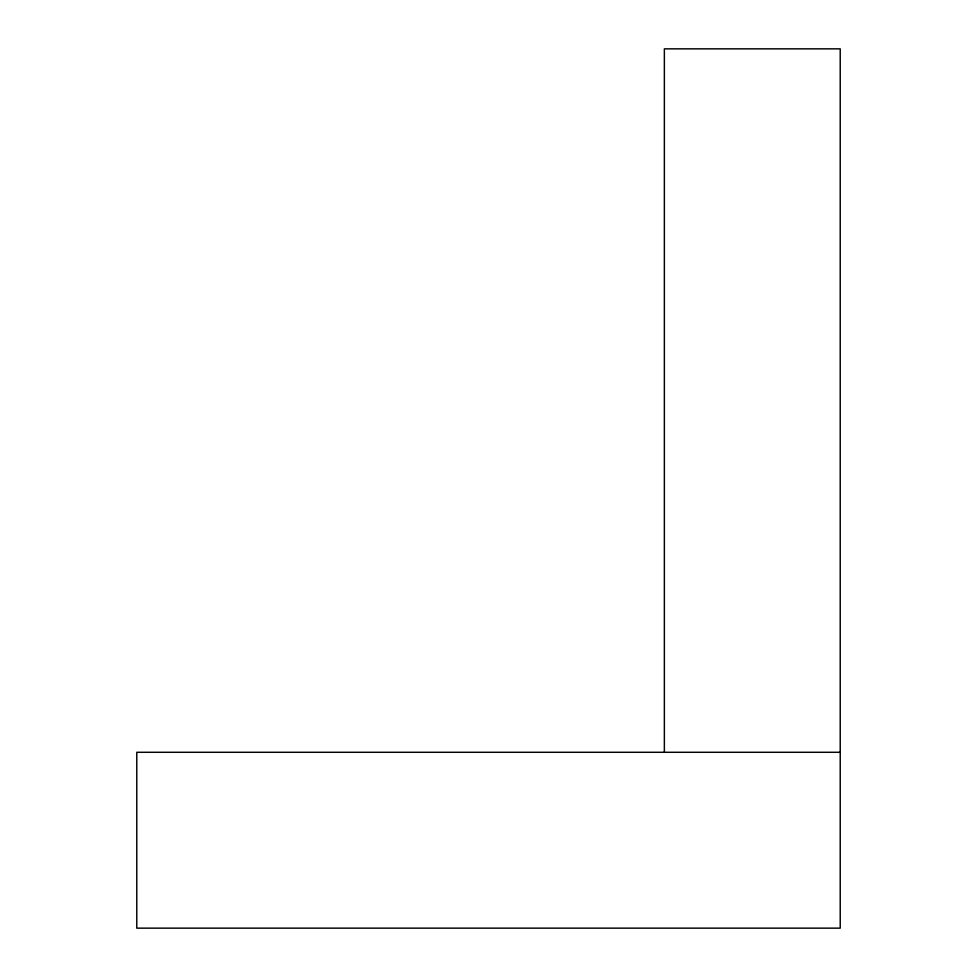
<?xml version="1.0" encoding="UTF-8"?>
<svg xmlns="http://www.w3.org/2000/svg" width="977" height="977" viewBox="0 0 977 977"><rect width="100%" height="100%" fill="white"/><g stroke="black" fill="none" stroke-linecap="round" stroke-linejoin="round"><path stroke-width="1.47" d="M840.22 752.29L136.78 752.29L136.78 928.15L840.22 928.15L840.22 48.85L664.36 48.85L664.36 752.29"/></g></svg>
